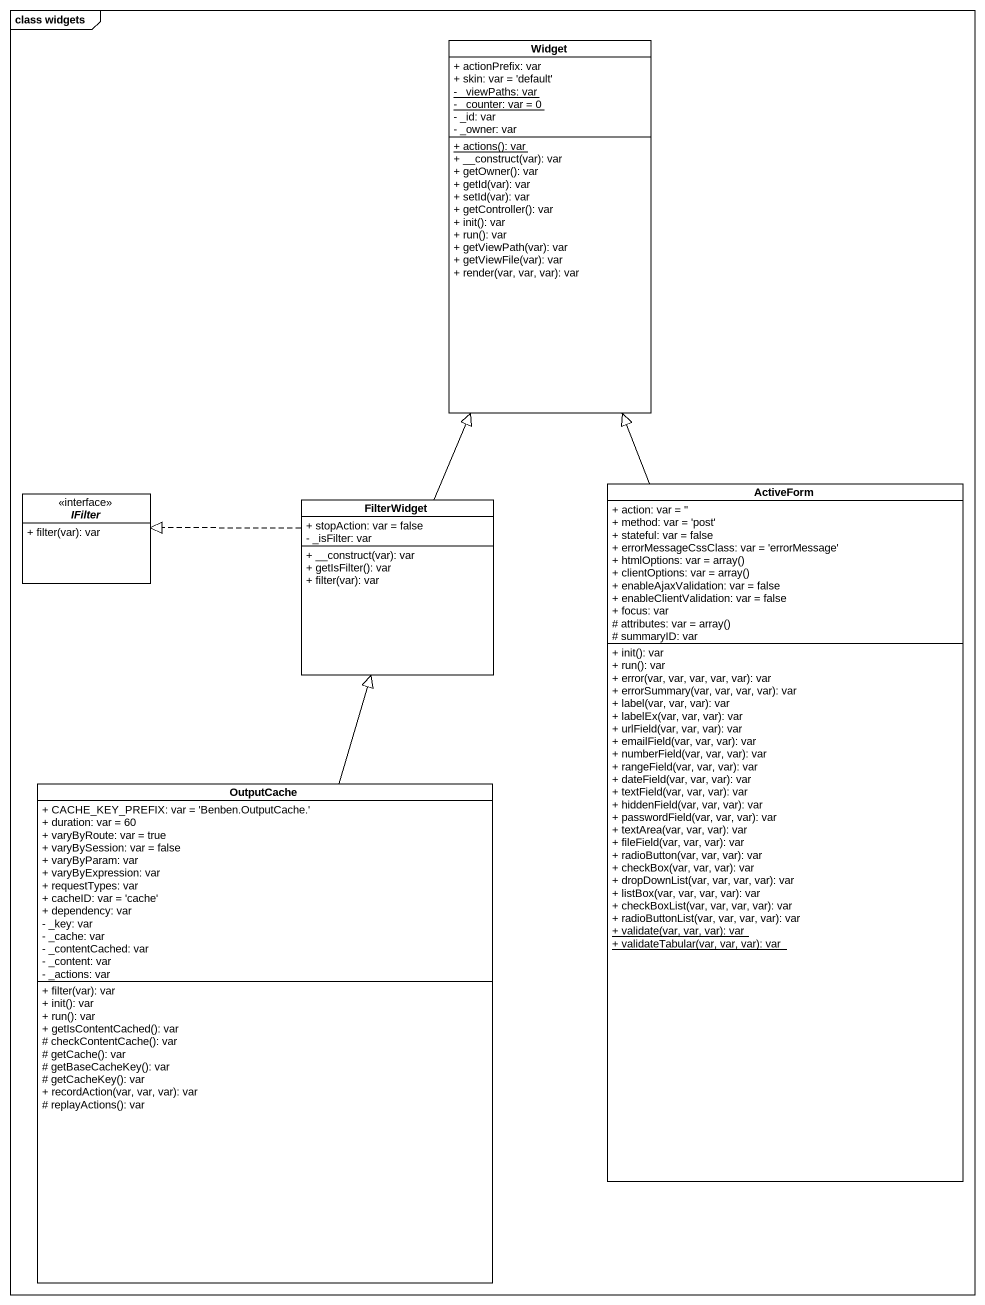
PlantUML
@startuml
mainframe class widgets
hide circle
hide empty members
skinparam classAttributeIconSize 0
class Widget {
  + actionPrefix: var
  + skin: var = 'default'
  {static} - _viewPaths: var
  {static} - _counter: var = 0
  - _id: var
  - _owner: var
  {static} + actions(): var
  + __construct(var): var
  + getOwner(): var
  + getId(var): var
  + setId(var): var
  + getController(): var
  + init(): var
  + run(): var
  + getViewPath(var): var
  + getViewFile(var): var
  + render(var, var, var): var
}
interface IFilter <<interface>> {
  + filter(var): var
}
class ActiveForm {
  + action: var = ''
  + method: var = 'post'
  + stateful: var = false
  + errorMessageCssClass: var = 'errorMessage'
  {field} + htmlOptions: var = array()
  {field} + clientOptions: var = array()
  + enableAjaxValidation: var = false
  + enableClientValidation: var = false
  + focus: var
  {field} # attributes: var = array()
  # summaryID: var
  + init(): var
  + run(): var
  + error(var, var, var, var, var): var
  + errorSummary(var, var, var, var): var
  + label(var, var, var): var
  + labelEx(var, var, var): var
  + urlField(var, var, var): var
  + emailField(var, var, var): var
  + numberField(var, var, var): var
  + rangeField(var, var, var): var
  + dateField(var, var, var): var
  + textField(var, var, var): var
  + hiddenField(var, var, var): var
  + passwordField(var, var, var): var
  + textArea(var, var, var): var
  + fileField(var, var, var): var
  + radioButton(var, var, var): var
  + checkBox(var, var, var): var
  + dropDownList(var, var, var, var): var
  + listBox(var, var, var, var): var
  + checkBoxList(var, var, var, var): var
  + radioButtonList(var, var, var, var): var
  {static} + validate(var, var, var): var
  {static} + validateTabular(var, var, var): var
}
class FilterWidget {
  + stopAction: var = false
  - _isFilter: var
  + __construct(var): var
  + getIsFilter(): var
  + filter(var): var
}
class OutputCache {
  + CACHE_KEY_PREFIX: var = 'Benben.OutputCache.'
  + duration: var = 60
  + varyByRoute: var = true
  + varyBySession: var = false
  + varyByParam: var
  + varyByExpression: var
  + requestTypes: var
  + cacheID: var = 'cache'
  + dependency: var
  - _key: var
  - _cache: var
  - _contentCached: var
  - _content: var
  - _actions: var
  + filter(var): var
  + init(): var
  + run(): var
  + getIsContentCached(): var
  # checkContentCache(): var
  # getCache(): var
  # getBaseCacheKey(): var
  # getCacheKey(): var
  + recordAction(var, var, var): var
  # replayActions(): var
}
ActiveForm -up-|> Widget
FilterWidget -up-|> Widget
FilterWidget .left.|> IFilter
OutputCache -up-|> FilterWidget
@enduml
